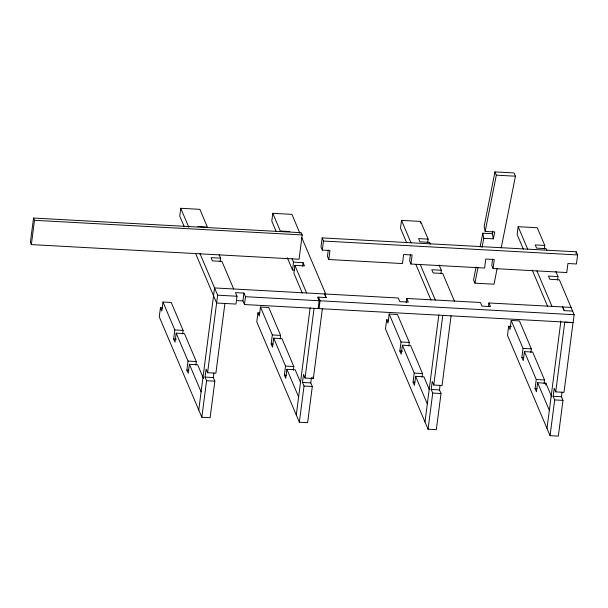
<?xml version="1.0" encoding="UTF-8"?>
<svg xmlns="http://www.w3.org/2000/svg" width="608" height="608" viewBox="0 0 608 608"><rect width="100%" height="100%" fill="white"/><g stroke="black" fill="none" stroke-linecap="round" stroke-linejoin="round"><path stroke-width="0.91" d="M33.546 218.052L30.4 242.341L31.358 244.598L299.06 259.251L302.199 234.954L301.241 232.704L33.546 218.052L34.496 220.309L31.358 244.598M162.275 307.944L160.436 307.846L159.266 316.882L201.841 417.263L210.117 417.711L214.844 381.178L213.309 377.56L213.887 373.099M182.636 334.012L183.099 330.402L171.251 302.48L162.967 302.032L161.804 311.06L160.436 307.846M197.813 226.51L207.366 227.035L199.857 209.334L180.751 208.286L179.74 216.114L184.148 226.503M195.852 365.15L196.316 361.54L184.467 333.617L176.183 333.169L175.02 342.198L173.652 338.983L174.823 329.946L162.967 302.032M203.536 378.548L197.684 364.754L189.4 364.298L188.237 373.335L186.869 370.12L188.039 361.084L176.183 333.169M198.763 410.02L214.556 287.934L398.278 298.004L399.821 301.621L408.31 302.085L406.775 298.467L480.442 302.495L481.977 306.12L490.466 306.584L488.931 302.966L571.072 307.397M201.841 417.263L206.568 380.722L205.025 377.104L206.066 369.071L207.602 372.696L215.886 373.145L224.899 303.491M220.134 261.645L220.582 258.164L219.1 254.676M207.602 372.696L217.634 295.184L199.857 253.308M557.544 280.06L557.992 276.579L548.439 276.062L549.807 279.277L559.36 279.802L574.157 314.701L573.146 322.529L244.469 304.532L245.48 296.704L243.945 293.086L235.456 292.623L236.991 296.24L235.98 304.068L216.615 303.012L195.54 253.346M244.469 304.532L242.934 300.914L243.945 293.086M259.783 312.945L257.944 312.846L256.774 321.875L299.349 422.203L307.625 422.651L312.307 386.521L310.764 382.896L311.456 377.545M280.136 339.013L280.607 335.396L268.751 307.481L260.475 307.032L259.304 316.061L257.944 312.846M299.995 233.419L291.908 214.373L272.802 213.324L271.791 221.152L276.085 231.268M293.352 370.15L293.824 366.533L281.968 338.618L273.691 338.162L272.521 347.198L271.16 343.984L272.323 334.947L260.475 307.032M294.257 270.089L292.516 269.99L293.535 262.162L292.053 258.674M293.535 262.162L303.088 262.686L304.448 265.901L294.895 265.377L293.884 273.212L302.305 293.041M300.679 382.69L295.184 369.755L286.908 369.299L285.737 378.336L284.377 375.113L285.54 366.084L273.691 338.162M302.632 266.167L303.088 262.686M296.286 414.96L310.148 307.716M299.349 422.203L304.023 386.065L302.488 382.447L303.529 374.414L305.064 378.039L313.34 378.488L322.354 308.826M322.156 237.903L320.986 246.932L322.316 250.07L329.962 250.488L328.791 259.525L402.458 263.553L403.628 254.524L412.118 254.988L410.947 264.024L484.614 268.052L485.784 259.016L494.274 259.487L493.103 268.516L566.77 272.551L567.94 263.515L576.43 263.978L577.6 254.942L576.27 251.811L322.156 237.903L323.486 241.042L322.316 250.07M305.064 378.039L314.078 308.378M318.288 298.916L318.508 297.175L320.044 300.793L319.033 308.621L318.417 307.177M318.136 308.568L319.147 300.74L317.612 297.114L326.154 297.593L324.619 293.968M328.274 250.063L327.461 256.386L328.791 259.525M388.482 319.96L386.635 319.861L385.472 328.898L428.055 429.21L436.339 429.658L441.013 393.528L439.478 389.903L440.055 385.442M408.834 346.028L409.306 342.418L397.45 314.496L389.173 314.047L388.003 323.076L386.635 319.861M427.682 242.607L428.131 239.126L420.614 221.426L401.508 220.385L400.497 228.213L406.744 242.926M410.438 254.562L409.617 260.885L410.947 264.024M422.051 377.165L422.522 373.555L410.666 345.633L402.39 345.184L401.219 354.213L399.851 350.998L401.022 341.962L389.173 314.047M406.212 302.814L406.775 298.467M420.394 223.166L420.614 221.426M429.377 389.705L423.882 376.77L415.606 376.314L414.436 385.35L413.068 382.136L414.238 373.099L402.39 345.184M440.899 273.744L441.347 270.264L439.128 265.027M424.984 421.982L438.854 314.724M428.055 429.21L432.729 393.072L431.194 389.454L432.235 381.421L433.77 385.046L442.046 385.495L451.06 315.833M433.77 385.046L442.784 315.385M492.594 259.054L491.773 265.377L493.103 268.516M488.482 306.44L488.931 302.966M544.327 248.93L544.776 245.45L537.259 227.749L518.153 226.7L517.142 234.528L523.389 249.25M511.427 326.435L508.66 326.283L507.498 335.32L550.065 435.655L558.349 436.111L562.97 400.376L561.435 396.758L562.012 392.297M530.86 352.458L531.331 348.84L519.475 320.925L511.199 320.469L510.028 329.506L508.66 326.283M544.076 383.587L544.548 379.977L532.692 352.062L524.415 351.606L523.245 360.643L521.877 357.42L523.047 348.384L511.199 320.469M551.768 396.994L545.908 383.192L537.632 382.744L536.461 391.772L535.093 388.558L536.264 379.521L524.415 351.606M545.68 385.001L545.908 383.192M546.995 428.412L560.88 321.085M550.065 435.655L554.694 399.92L553.151 396.302L554.192 388.269L555.727 391.894L564.011 392.342L573.017 322.688L564.741 322.232L555.727 391.894M576.034 253.612L576.27 251.811M476.072 267.079L473.533 279.9L474.909 283.153L494.015 284.202L497.154 268.371M480.069 246.947L482.79 233.214L492.343 233.738L493.354 238.845L483.801 238.321L482.79 233.214M494.958 171.897L484.158 226.336L485.169 231.443L494.722 231.967L493.354 238.845M474.909 283.153L477.994 267.604M481.992 247.471L483.801 238.321M485.169 231.443L496.333 175.15L494.889 171.889L514.056 172.938L515.44 176.198L501.22 247.889M492.343 233.738L492.852 231.154M496.272 175.15L515.44 176.198M289.872 231.549L280.318 231.025L272.802 213.324M428.131 239.126L418.578 238.602L419.946 241.824L429.499 242.349L430.236 244.089M544.776 245.45L535.222 244.925L536.59 248.14L546.144 248.664L546.881 250.412M34.496 220.309L302.199 234.954M323.486 241.042L577.6 254.942M220.582 258.164L211.029 257.648L212.397 260.862L221.95 261.387L233.662 288.982M441.347 270.264L431.794 269.739L433.162 272.962L442.715 273.478L454.427 301.074M572.622 311.083L564.133 310.612L562.598 306.994M217.634 295.184L236.991 296.24M245.48 296.704L319.147 300.74M320.044 300.793L574.157 314.701M236.33 300.55L242.934 300.914M523.047 348.384L531.331 348.84M272.323 334.947L280.607 335.396M401.022 341.962L409.306 342.418M174.823 329.946L183.099 330.402M521.877 357.42L523.716 357.519M271.16 343.984L273 344.082M399.851 350.998L402.618 351.15M173.652 338.983L176.411 339.135M536.264 379.521L544.548 379.977M285.54 366.084L293.824 366.533M414.238 373.099L422.522 373.555M188.039 361.084L196.316 361.54M535.093 388.558L536.932 388.656M284.377 375.113L286.216 375.22M413.068 382.136L414.907 382.234M186.869 370.12L188.708 370.219M205.025 377.104L213.309 377.56M302.488 382.447L310.764 382.896M431.194 389.454L439.478 389.903M553.151 396.302L561.435 396.758M206.568 380.722L214.844 381.178M304.023 386.065L312.307 386.521M432.729 393.072L441.013 393.528M554.694 399.92L562.97 400.376M555.773 271.35L557.992 276.579M562.704 306.964L564.247 310.582M518.153 226.7L527.714 249.212M536.894 270.856L551.965 306.348M532.213 270.028L547.641 306.386M537.632 382.744L549.343 410.339M401.508 220.385L411.069 242.888M420.25 264.533L435.32 300.033M415.933 264.571L430.996 300.071M415.606 376.314L427.318 403.91M301.834 237.751L325.721 294.021M324.566 293.96L326.101 297.578M294.895 265.377L306.614 292.972M287.333 257.777L292.516 269.99M312.725 377.044L313.34 378.488M286.908 369.299L298.619 396.895M180.751 208.286L188.837 227.331M189.4 364.298L201.119 391.894"/></g></svg>
